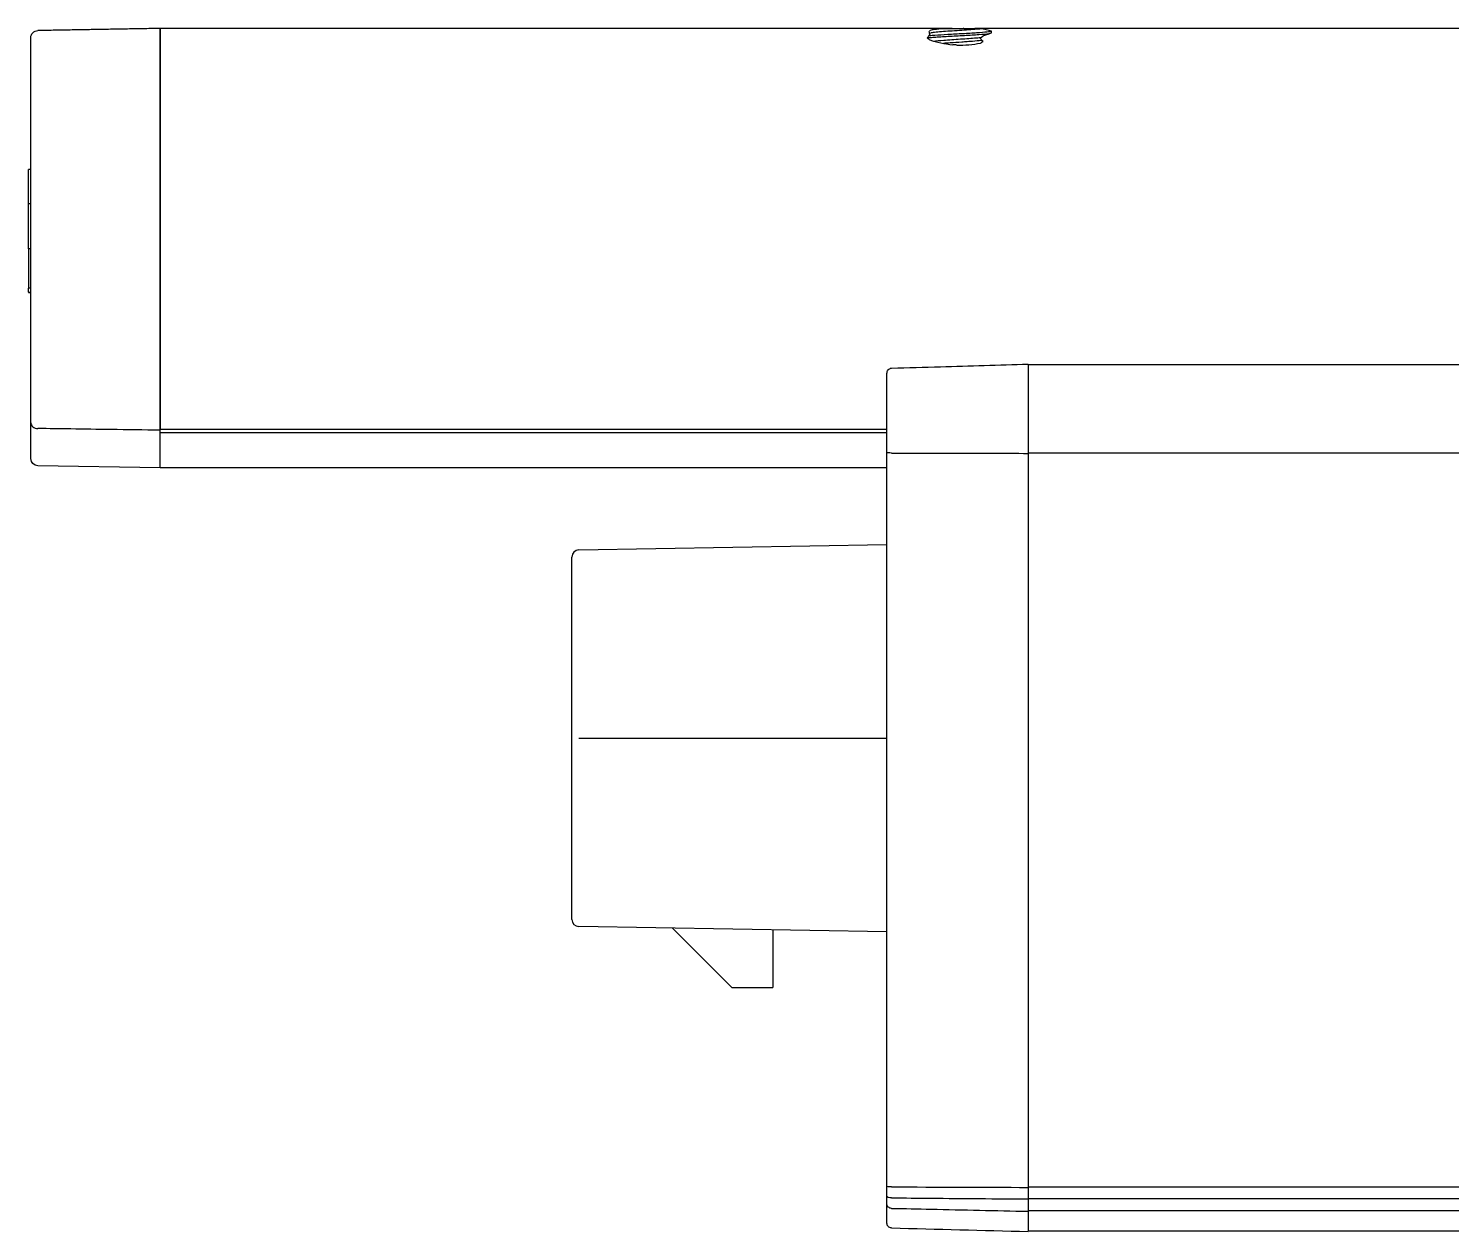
# Model space of a CAD drawing. Header units: inches. Extents: x -2 to 16.2, y -1 to 15.
# Drawn here: x 2.562 to 4.944, y 13.011 to 15.025 of the extents above; entities that cross this region are included whole.
import ezdxf

# ---------------------------------------------------------------- set-up
doc = ezdxf.new("R2010")
doc.units = ezdxf.units.IN
doc.header["$MEASUREMENT"] = 0
doc.layers.add('Graze 2.0', color=253, linetype='Continuous')

msp = doc.modelspace()

# ---------------------------------------------------------------- linework, layer by layer
at = {"layer": 'Graze 2.0'}
for p, q in [((4.108078, 15.025394), (4.126553, 15.025394)), ((4.127762, 15.025394), (4.146238, 15.025394)), ((4.1744, 15.018036), (4.174286, 15.018236)), ((2.566134, 14.734717), (2.566134, 14.795632)), ((2.78267, 14.725417), (2.78267, 14.801125)), ((2.78267, 14.801125), (2.78267, 14.725417)), ((2.562197, 14.731772), (2.562197, 14.789051)), ((2.566134, 14.789051), (2.562197, 14.789051)), ((2.566134, 14.731773), (2.562197, 14.731773)), ((2.562197, 14.656512), (2.562197, 14.731773)), ((2.562197, 14.656512), (2.562197, 14.590876)), ((2.566134, 14.656512), (2.562197, 14.656512)), ((2.566134, 14.590876), (2.562197, 14.590876)), ((2.562197, 14.583888), (2.562197, 14.590874)), ((2.562197, 14.583888), (2.566134, 14.583888)), ((2.562197, 14.583887), (2.562197, 14.583521)), ((2.562197, 14.583521), (2.566134, 14.583521)), ((2.562197, 14.583519), (2.566134, 14.583519)), ((12.896843, 14.462581), (4.235426, 14.462581)), ((3.999366, 14.354256), (2.78267, 14.354256)), ((2.78267, 14.348698), (2.78267, 14.350633)), ((3.999366, 14.348698), (2.78267, 14.348698)), ((2.78267, 14.289935), (2.577739, 14.293512)), ((3.999205, 13.08734), (3.999205, 14.315468)), ((12.896843, 14.314213), (4.235426, 14.314213)), ((4.235426, 14.314213), (4.235426, 13.085508)), ((4.235426, 14.314136), (4.235426, 13.085398)), ((3.999366, 14.289935), (2.78267, 14.289935)), ((3.483251, 14.152368), (3.999205, 14.161374)), ((3.471646, 14.123035), (3.471646, 14.140559)), ((3.471646, 13.884835), (3.471646, 14.123035)), ((3.471646, 13.789575), (3.471646, 13.884835)), ((3.483251, 13.837205), (3.999205, 13.837205)), ((3.471646, 13.551374), (3.471646, 13.789575)), ((3.471646, 13.533851), (3.471646, 13.551374)), ((3.999205, 13.513036), (3.483251, 13.522042)), ((3.639938, 13.519307), (3.739363, 13.419882)), ((3.80826, 13.516368), (3.80826, 13.419882)), ((3.739363, 13.419882), (3.80826, 13.419882)), ((3.999205, 13.070378), (3.999205, 13.08734)), ((12.896843, 13.085508), (4.235426, 13.085508)), ((4.235426, 13.085398), (4.235426, 13.065966)), ((3.999205, 13.056754), (3.999205, 13.070378)), ((3.999205, 13.025329), (3.999205, 13.056754)), ((12.896843, 13.066214), (4.235426, 13.066214)), ((4.235426, 13.065966), (4.235426, 13.045414)), ((12.896843, 13.046058), (4.235426, 13.046058)), ((4.235426, 13.045414), (4.235426, 13.011473)), ((12.896843, 13.012261), (4.235426, 13.012261))]:
    msp.add_line(p, q, dxfattribs=at)
at = {"layer": 'Graze 2.0', "extrusion": (6.12303e-17, 6.12303e-17, -1)}
msp.add_arc((-2.577945, 14.305322), 0.011811, 271, 0, dxfattribs=at)
at = {"layer": 'Graze 2.0'}
for centre, start, end in [((3.483457, 14.140559), 91, 180), ((3.483457, 13.533851), 180, 269)]:
    msp.add_arc(centre, 0.011811, start, end, dxfattribs=at)
for points, knots in [([(2.566134, 15.010007), (2.566134, 15.013065), (2.567378, 15.016105), (2.571664, 15.020467), (2.574682, 15.021763), (2.577739, 15.021817)], [0, 0, 0, 0, 0.5, 0.5, 1, 1, 1, 1]), ([(2.566134, 14.955144), (2.566134, 14.964532), (2.566134, 14.972549), (2.566134, 14.986464), (2.566134, 14.992119), (2.566134, 15.001117), (2.566134, 15.004486), (2.566134, 15.008906), (2.566134, 15.010007), (2.566134, 15.010008)], [0, 0, 0, 0, 0.25, 0.25, 0.5, 0.5, 0.75, 0.75, 1, 1, 1, 1]), ([(2.78267, 14.963397), (2.78267, 14.9686), (2.78267, 14.97346), (2.78267, 14.982572), (2.78267, 14.986849), (2.78267, 14.994679), (2.78267, 14.99823), (2.78267, 15.00468), (2.78267, 15.00759), (2.78267, 15.015309), (2.78267, 15.019093), (2.78267, 15.024161), (2.78267, 15.025394), (2.78267, 15.025394)], [0, 0, 0, 0, 0.125, 0.125, 0.25, 0.25, 0.375, 0.375, 0.5, 0.5, 0.75, 0.75, 1, 1, 1, 1]), ([(4.071223, 15.016086), (4.070564, 15.015269), (4.069935, 15.014396), (4.068473, 15.012264), (4.067636, 15.010967), (4.066708, 15.00959)], [0, 0, 0, 0, 0.43544601, 0.43544601, 1, 1, 1, 1]), ([(4.066714, 15.009702), (4.067551, 15.009802), (4.068464, 15.009902), (4.071937, 15.010251), (4.074895, 15.0105), (4.081488, 15.010998), (4.085209, 15.011252), (4.093114, 15.011748), (4.09729, 15.011995), (4.106096, 15.0125), (4.110601, 15.012747), (4.119659, 15.013242), (4.12428, 15.013498), (4.137599, 15.014244), (4.146071, 15.014745), (4.160226, 15.015738), (4.16593, 15.016242), (4.170022, 15.016799), (4.170427, 15.016858), (4.170803, 15.016917)], [0, 0, 0, 0, 0.04141227, 0.04141227, 0.14518618, 0.14518618, 0.24896009, 0.24896009, 0.35273399, 0.35273399, 0.4565079, 0.4565079, 0.56028181, 0.56028181, 0.76782962, 0.76782962, 0.97537744, 0.97537744, 1, 1, 1, 1]), ([(4.174148, 15.020644), (4.173749, 15.02041), (4.172895, 15.020183), (4.170305, 15.019726), (4.168542, 15.019491), (4.162139, 15.0188), (4.156222, 15.018339), (4.145831, 15.017651), (4.142047, 15.01742), (4.134253, 15.01696), (4.130219, 15.01673), (4.121868, 15.016267), (4.117663, 15.016039), (4.109324, 15.015578), (4.10512, 15.015345), (4.093066, 15.014658), (4.085538, 15.014193), (4.076188, 15.013508), (4.073338, 15.013273), (4.070155, 15.012973), (4.069452, 15.012903), (4.068784, 15.012834)], [0, 0, 0, 0, 0.08847086, 0.08847086, 0.17694172, 0.17694172, 0.35388345, 0.35388345, 0.44235431, 0.44235431, 0.53082517, 0.53082517, 0.61929603, 0.61929603, 0.7077669, 0.7077669, 0.88470862, 0.88470862, 0.97317948, 0.97317948, 1, 1, 1, 1]), ([(4.071223, 15.016086), (4.070045, 15.017885), (4.069748, 15.019434), (4.071094, 15.022021), (4.072699, 15.02298), (4.075274, 15.023681)], [0, 0, 0, 0, 0.5, 0.5, 1, 1, 1, 1]), ([(4.154647, 15.024555), (4.151401, 15.024205), (4.147387, 15.023847), (4.138488, 15.023145), (4.133481, 15.02279), (4.12318, 15.022086), (4.117746, 15.021732), (4.107209, 15.021027), (4.101962, 15.020674), (4.092381, 15.019969), (4.087915, 15.019614), (4.080373, 15.018912), (4.077193, 15.018554), (4.073772, 15.018039), (4.072852, 15.017872), (4.072121, 15.017705)], [0, 0, 0, 0, 0.15452968, 0.15452968, 0.30905935, 0.30905935, 0.46358903, 0.46358903, 0.6181187, 0.6181187, 0.77264838, 0.77264838, 0.92717805, 0.92717805, 1, 1, 1, 1]), ([(4.075274, 15.023681), (4.077082, 15.023945), (4.079294, 15.024202), (4.08451, 15.024723), (4.087511, 15.024988), (4.090754, 15.025248)], [0, 0, 0, 0, 0.5, 0.5, 1, 1, 1, 1]), ([(4.077188, 15.004253), (4.081369, 15.004779), (4.08726, 15.005305), (4.102591, 15.006467), (4.112418, 15.007102), (4.131832, 15.008402), (4.141018, 15.009036), (4.152223, 15.010017), (4.155534, 15.010359), (4.158127, 15.010701)], [0, 0, 0, 0, 0.24399812, 0.24399812, 0.54258897, 0.54258897, 0.84117983, 0.84117983, 1, 1, 1, 1]), ([(4.126554, 15.025394), (4.132123, 15.025394), (4.137366, 15.02539), (4.146991, 15.025187), (4.151198, 15.024987), (4.154647, 15.024555)], [0, 0, 0, 0, 0.5, 0.5, 1, 1, 1, 1]), ([(4.159944, 15.003535), (4.159118, 15.004477), (4.158341, 15.0054), (4.156864, 15.007195), (4.156164, 15.008068), (4.155486, 15.008911)], [0, 0, 0, 0, 0.49947671, 0.49947671, 1, 1, 1, 1]), ([(4.070783, 15.006259), (4.076567, 15.004378), (4.082783, 15.002643), (4.095697, 14.999826), (4.102377, 14.998747), (4.109305, 14.998125)], [0, 0, 0, 0, 0.5, 0.5, 1, 1, 1, 1]), ([(4.158535, 15.005338), (4.157842, 15.005243), (4.157091, 15.005149), (4.152604, 15.004623), (4.147858, 15.004195), (4.139621, 15.003552), (4.136732, 15.003341), (4.130674, 15.002912), (4.127489, 15.002694), (4.117935, 15.002055), (4.11131, 15.001621), (4.101066, 15.00092), (4.097167, 15.000642), (4.093546, 15.000363)], [0, 0, 0, 0, 0.05686827, 0.05686827, 0.31543018, 0.31543018, 0.44471114, 0.44471114, 0.57399209, 0.57399209, 0.83255401, 0.83255401, 1, 1, 1, 1]), ([(4.11617, 14.997665), (4.11502, 14.997699), (4.112714, 14.997767), (4.110444, 14.998005), (4.109305, 14.998125)], [0, 0, 0, 0, 0.49854223, 1, 1, 1, 1]), ([(4.11617, 14.997665), (4.122892, 14.99737), (4.129566, 14.997539), (4.142828, 14.998698), (4.1494, 14.999694), (4.155729, 15.00096)], [0, 0, 0, 0, 0.5, 0.5, 1, 1, 1, 1]), ([(2.78267, 14.801125), (2.78267, 14.829586), (2.78267, 14.857274), (2.78267, 14.911327), (2.78267, 14.937687), (2.78267, 14.963397)], [0, 0, 0, 0, 0.5, 0.5, 1, 1, 1, 1]), ([(2.566134, 14.795632), (2.566134, 14.82362), (2.566134, 14.850836), (2.566134, 14.903982), (2.566134, 14.929861), (2.566134, 14.955144)], [0, 0, 0, 0, 0.5, 0.5, 1, 1, 1, 1]), ([(2.566134, 14.365325), (2.566134, 14.371356), (2.566134, 14.377537), (2.566134, 14.390346), (2.566134, 14.396938), (2.566134, 14.417182), (2.566134, 14.431319), (2.566134, 14.474914), (2.566134, 14.505616), (2.566134, 14.568883), (2.566134, 14.601435), (2.566134, 14.651103), (2.566134, 14.667797), (2.566134, 14.692939), (2.566134, 14.701335), (2.566134, 14.718107), (2.566134, 14.726502), (2.566134, 14.734717)], [0, 0, 0, 0, 0.0625, 0.0625, 0.125, 0.125, 0.25, 0.25, 0.5, 0.5, 0.75, 0.75, 0.875, 0.875, 0.9375, 0.9375, 1, 1, 1, 1]), ([(2.78267, 14.352784), (2.78267, 14.355384), (2.78267, 14.357995), (2.78267, 14.363787), (2.78267, 14.366969), (2.78267, 14.376664), (2.78267, 14.383325), (2.78267, 14.403816), (2.78267, 14.418118), (2.78267, 14.462183), (2.78267, 14.493199), (2.78267, 14.557229), (2.78267, 14.59027), (2.78267, 14.640613), (2.78267, 14.657539), (2.78267, 14.683037), (2.78267, 14.691555), (2.78267, 14.708565), (2.78267, 14.717088), (2.78267, 14.725417)], [0, 0, 0, 0, 0.02674934, 0.02674934, 0.05814452, 0.05814452, 0.12093488, 0.12093488, 0.24651562, 0.24651562, 0.49767708, 0.49767708, 0.74883854, 0.74883854, 0.87441927, 0.87441927, 0.93720963, 0.93720963, 1, 1, 1, 1]), ([(4.006873, 14.456741), (4.034191, 14.457545), (4.061508, 14.458349), (4.113259, 14.459872), (4.137692, 14.46059), (4.186559, 14.462027), (4.210992, 14.462746), (4.235426, 14.463464)], [0, 0, 0, 0, 0.35857204, 0.35857204, 0.67928602, 0.67928602, 1, 1, 1, 1]), ([(4.235426, 14.463464), (4.235426, 14.454395), (4.235426, 14.443303), (4.235426, 14.422361), (4.235426, 14.414701), (4.235426, 14.397972), (4.235426, 14.388866), (4.235426, 14.379302)], [0, 0, 0, 0, 0.5, 0.5, 0.75, 0.75, 1, 1, 1, 1]), ([(4.235426, 14.462581), (4.235426, 14.453548), (4.235426, 14.442513), (4.235426, 14.421647), (4.235426, 14.414004), (4.235426, 14.397271), (4.235426, 14.388179), (4.235426, 14.378647)], [0, 0, 0, 0, 0.5, 0.5, 0.75, 0.75, 1, 1, 1, 1]), ([(3.999205, 14.447882), (3.999205, 14.449996), (3.999891, 14.45215), (4.002586, 14.455505), (4.004649, 14.456675), (4.006873, 14.456741)], [0, 0, 0, 0, 0.5, 0.5, 1, 1, 1, 1]), ([(3.999205, 14.367774), (3.999205, 14.376744), (3.999205, 14.385318), (3.999205, 14.40117), (3.999205, 14.408441), (3.999205, 14.428369), (3.999205, 14.439065), (3.999205, 14.447882)], [0, 0, 0, 0, 0.25, 0.25, 0.5, 0.5, 1, 1, 1, 1]), ([(2.566134, 14.365325), (2.566134, 14.362843), (2.567383, 14.360356), (2.571657, 14.356814), (2.574653, 14.355753), (2.577739, 14.355709)], [0, 0, 0, 0, 0.5, 0.5, 1, 1, 1, 1]), ([(2.566134, 14.305321), (2.566134, 14.305322), (2.566134, 14.307227), (2.566134, 14.313662), (2.566134, 14.318223), (2.566134, 14.334746), (2.566134, 14.349295), (2.566134, 14.365325)], [0, 0, 0, 0, 0.25, 0.25, 0.5, 0.5, 1, 1, 1, 1]), ([(3.999205, 14.315468), (3.999205, 14.320799), (3.999205, 14.3261), (3.999205, 14.336312), (3.999205, 14.341254), (3.999205, 14.350183), (3.999205, 14.354297), (3.999205, 14.361593), (3.999205, 14.36483), (3.999205, 14.367774)], [0, 0, 0, 0, 0.25, 0.25, 0.5, 0.5, 0.75, 0.75, 1, 1, 1, 1]), ([(4.235426, 14.379302), (4.235426, 14.375657), (4.235426, 14.371619), (4.235426, 14.364768), (4.235426, 14.362353), (4.235426, 14.35721), (4.235426, 14.354494), (4.235426, 14.348884), (4.235426, 14.345972), (4.235426, 14.339913), (4.235426, 14.336741), (4.235426, 14.327204), (4.235426, 14.320729), (4.235426, 14.314136)], [0, 0, 0, 0, 0.25, 0.25, 0.375, 0.375, 0.5, 0.5, 0.625, 0.625, 0.75, 0.75, 1, 1, 1, 1]), ([(4.235426, 14.378647), (4.235426, 14.375042), (4.235426, 14.371049), (4.235426, 14.362016), (4.235426, 14.356891), (4.235426, 14.3458), (4.235426, 14.339708), (4.235426, 14.327137), (4.235426, 14.320734), (4.235426, 14.314213)], [0, 0, 0, 0, 0.25, 0.25, 0.5, 0.5, 0.75, 0.75, 1, 1, 1, 1]), ([(2.78267, 14.352796), (2.755204, 14.353186), (2.727739, 14.353577), (2.677917, 14.354285), (2.65556, 14.354603), (2.614716, 14.355183), (2.596227, 14.355446), (2.577739, 14.355709)], [0, 0, 0, 0, 0.40207111, 0.40207111, 0.72934977, 0.72934977, 1, 1, 1, 1]), ([(2.78267, 14.289935), (2.78267, 14.289935), (2.78267, 14.291802), (2.78267, 14.296724), (2.78267, 14.298722), (2.78267, 14.303281), (2.78267, 14.305849), (2.78267, 14.314286), (2.78267, 14.32086), (2.78267, 14.335259), (2.78267, 14.343107), (2.78267, 14.351893), (2.78267, 14.352338), (2.78267, 14.352784)], [0, 0, 0, 0, 0.24670337, 0.24670337, 0.37005505, 0.37005505, 0.49340674, 0.49340674, 0.7401101, 0.7401101, 0.98681347, 0.98681347, 1, 1, 1, 1]), ([(4.006873, 14.314717), (4.004828, 14.314722), (4.00285, 14.314806), (4.000029, 14.315084), (3.999205, 14.315277), (3.999205, 14.315468)], [0, 0, 0, 0, 0.5, 0.5, 1, 1, 1, 1]), ([(4.006873, 14.314717), (4.041544, 14.314629), (4.076214, 14.314541), (4.152398, 14.314348), (4.193912, 14.314242), (4.235426, 14.314136)], [0, 0, 0, 0, 0.45508746, 0.45508746, 1, 1, 1, 1]), ([(4.006873, 13.086236), (4.004828, 13.086243), (4.00285, 13.086366), (4.000028, 13.086772), (3.999205, 13.087057), (3.999205, 13.08734)], [0, 0, 0, 0, 0.5, 0.5, 1, 1, 1, 1]), ([(4.006873, 13.06786), (4.004827, 13.067877), (4.002849, 13.068155), (4.000028, 13.069079), (3.999205, 13.069729), (3.999205, 13.070378)], [0, 0, 0, 0, 0.5, 0.5, 1, 1, 1, 1]), ([(4.006873, 13.050311), (4.004828, 13.050355), (4.002849, 13.051071), (4.000028, 13.053442), (3.999205, 13.0551), (3.999205, 13.056754)], [0, 0, 0, 0, 0.5, 0.5, 1, 1, 1, 1]), ([(4.006873, 13.06786), (4.028886, 13.067677), (4.050898, 13.067494), (4.127083, 13.066862), (4.181254, 13.066413), (4.235426, 13.065966)], [0, 0, 0, 0, 0.28893926, 0.28893926, 1, 1, 1, 1]), ([(4.006873, 13.050311), (4.028886, 13.049839), (4.050898, 13.049367), (4.127083, 13.047735), (4.181254, 13.046574), (4.235426, 13.045414)], [0, 0, 0, 0, 0.28893948, 0.28893948, 1, 1, 1, 1]), ([(4.006873, 13.017458), (4.004818, 13.017512), (4.002834, 13.018397), (4.000021, 13.021297), (3.999205, 13.023323), (3.999205, 13.025329)], [0, 0, 0, 0, 0.5, 0.5, 1, 1, 1, 1])]:
    msp.add_open_spline(points, degree=3, knots=knots, dxfattribs=at)
for points, degree in [([(2.78267, 15.025394), (2.577739, 15.021817)], 1), ([(4.108077, 15.025394), (2.78267, 15.025394)], 1), ([(2.78267, 15.025394), (2.78267, 15.025394), (2.78267, 15.001424), (2.78267, 14.963397)], 3), ([(4.066708, 15.00959), (4.067915, 15.008502), (4.069273, 15.007389), (4.070783, 15.006259)], 3), ([(4.090754, 15.025248), (4.083776, 15.025089), (4.078102, 15.024722), (4.075274, 15.023681)], 3), ([(4.090754, 15.025248), (4.095927, 15.025389), (4.101855, 15.025394), (4.108077, 15.025394)], 3), ([(4.127763, 15.025394), (4.126553, 15.025394)], 1), ([(12.98603, 15.025394), (4.146238, 15.025394)], 1), ([(4.174148, 15.020644), (4.168868, 15.022703), (4.162627, 15.023916), (4.154647, 15.024555)], 3), ([(4.161278, 15.013528), (4.159801, 15.012045), (4.157861, 15.010483), (4.155486, 15.008911)], 3), ([(4.161278, 15.013528), (4.166308, 15.015054), (4.170733, 15.016683), (4.174286, 15.018236)], 3), ([(4.174286, 15.018236), (4.174475, 15.019114), (4.174435, 15.019923), (4.174148, 15.020644)], 3), ([(4.155729, 15.00096), (4.157209, 15.001806), (4.158614, 15.002667), (4.159944, 15.003535)], 3), ([(2.78267, 14.963397), (2.78267, 14.921975), (2.78267, 14.86375), (2.78267, 14.801125)], 3), ([(2.78267, 14.725417), (2.78267, 14.672279), (2.78267, 14.461969), (2.78267, 14.354256)], 3), ([(2.78267, 14.289935), (2.78267, 14.289935), (2.78267, 14.313016), (2.78267, 14.348698)], 3), ([(4.006873, 13.086236), (4.083057, 13.085956), (4.159241, 13.085677), (4.235426, 13.085398)], 3), ([(4.006873, 13.017458), (4.083057, 13.015463), (4.159241, 13.013468), (4.235426, 13.011473)], 3)]:
    msp.add_open_spline(points, degree=degree, dxfattribs=at)

doc.saveas('drawing.dxf')
